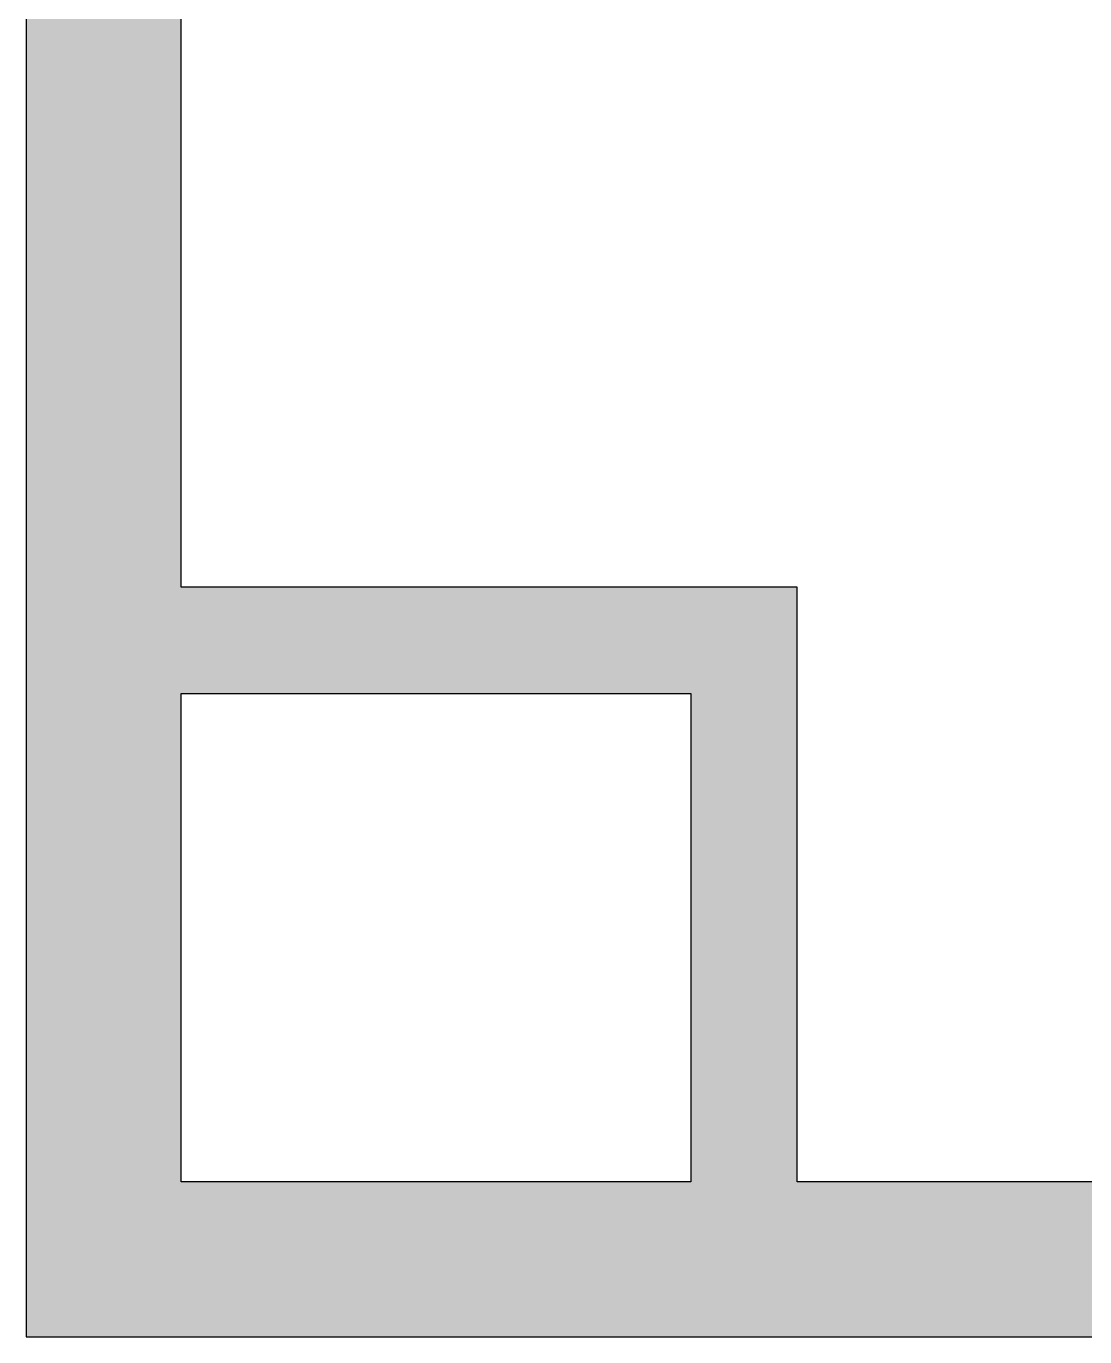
# Model space of a CAD drawing. Header units: millimetres. Extents: x 155927 to 326028, y -36033 to 97293.
# Drawn here: x 226351 to 227047, y 15119 to 15981 of the extents above; entities that cross this region are included whole.
import ezdxf

# ---------------------------------------------------------------- set-up
doc = ezdxf.new("R2010")
doc.units = ezdxf.units.MM
doc.header["$MEASUREMENT"] = 0
doc.layers.add('A-WALL-PATT', color=7, linetype='CONTINUOUS', lineweight=9)
doc.layers.add('I-WALL', color=7, linetype='CONTINUOUS', lineweight=9)

msp = doc.modelspace()

# ---------------------------------------------------------------- hatches: boundary and pattern name
at = {"layer": 'A-WALL-PATT'}
h = msp.add_hatch(color=256, dxfattribs=at)
h.paths.add_polyline_path([(226452.83, 15118.61), (226452.83, 16728.11), (226350.83, 16728.11), (226350.83, 15118.61)], flags=0)
h.paths.add_polyline_path([(226452.83, 17738.11), (226452.83, 19428.11), (226350.83, 19428.11), (226350.83, 17738.11)], flags=0)
h.paths.add_polyline_path([(226350.83, 20438.11), (226452.83, 20438.11), (226452.83, 22128.11), (226350.83, 22128.11), (226350.83, 21732.44)], flags=0)
h.paths.add_polyline_path([(226452.83, 23138.11), (226452.83, 24829.11), (226350.83, 24829.11), (226350.83, 23138.11)], flags=0)
h.paths.add_polyline_path([(226350.83, 25839.11), (226452.83, 25839.11), (226452.83, 26057.61), (226350.83, 26057.61)], flags=0)
for points in [[(226788.08, 15541.77), (226858.08, 15541.77), (226858.08, 15611.77), (226452.83, 15611.77), (226452.83, 15541.77), (226630.35, 15541.77)], [(226858.08, 15220.61), (226858.08, 15541.77), (226788.08, 15541.77), (226788.08, 15220.61)], [(227102.16, 15118.61), (230379.23, 15118.61), (230379.23, 15220.61), (229502.16, 15220.61), (229502.16, 15206.31), (227102.16, 15206.31), (227102.16, 15220.61), (226452.83, 15220.61), (226452.83, 15118.61), (226933.64, 15118.61)]]:
    msp.add_hatch(color=256, dxfattribs=at).paths.add_polyline_path(points, flags=0)

# ---------------------------------------------------------------- linework, layer by layer
at = {"layer": 'I-WALL', "lineweight": 30}
for p, q in [((226350.83, 16728.11), (226350.83, 15118.61)), ((226452.83, 15611.77), (226452.83, 16728.11)), ((226858.08, 15611.77), (226452.83, 15611.77)), ((226858.08, 15541.77), (226858.08, 15611.77)), ((226452.83, 15220.61), (226452.83, 15541.77)), ((226452.83, 15541.77), (226788.08, 15541.77)), ((226788.08, 15541.77), (226788.08, 15220.61)), ((226858.08, 15220.61), (226858.08, 15541.77)), ((226788.08, 15220.61), (226452.83, 15220.61)), ((227102.16, 15220.61), (226858.08, 15220.61)), ((226350.83, 15118.61), (226452.83, 15118.61)), ((226452.83, 15118.61), (230379.23, 15118.61))]:
    msp.add_line(p, q, dxfattribs=at)

doc.saveas('drawing.dxf')
